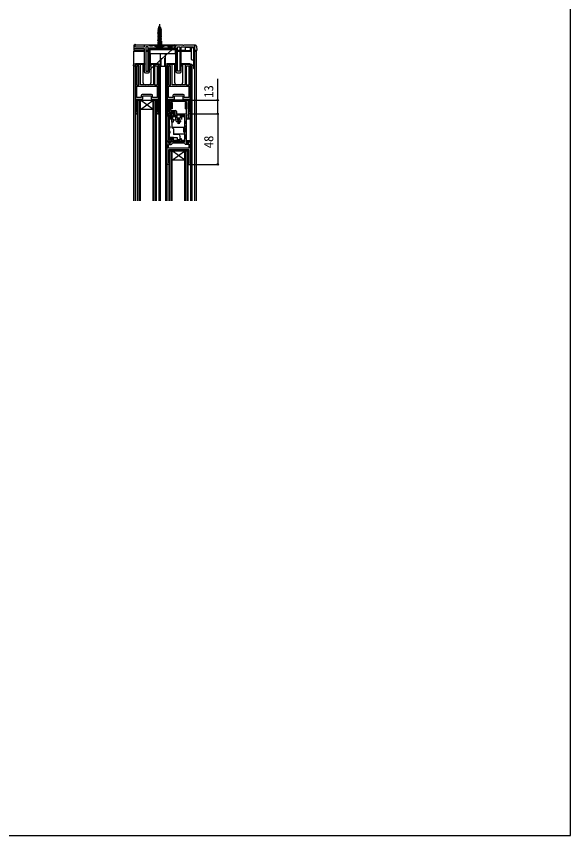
# Model space of a CAD drawing. Units: millimetres, scale not verified. Extents: x -525 to 525, y -782 to 777.
# Drawn here: x 0 to 525, y -782 to -6 of the extents above; entities that cross this region are included whole.
import ezdxf
from ezdxf.enums import TextEntityAlignment as Align

# ---------------------------------------------------------------- set-up
doc = ezdxf.new("R2010")
doc.units = ezdxf.units.MM
doc.header["$LTSCALE"] = 4
for name, color, linetype in [('0-2_YKK_11', 7, 'Continuous'), ('0-3_YKK_12', 2, 'Continuous'), ('0-4_YKK_13', 4, 'Continuous'), ('0-6_YKK_D', 6, 'Continuous'), ('0-7_YKK_ZWAK', 7, 'Continuous')]:
    doc.layers.add(name, color=color, linetype=linetype)
doc.styles.add('ＭＳ ゴシック', font='')
doc.styles.get('ＭＳ ゴシック').set_extended_font_data('MS Gothic')

msp = doc.modelspace()

# ---------------------------------------------------------------- linework, layer by layer
at = {"layer": '0-2_YKK_11'}
for p, q in [((111.181, -34.226), (112.187, -34.226)), ((124.681, -57.726), (151.181, -34.226)), ((151.181, -33.226), (151.181, -34.226)), ((169.181, -54.476), (169.181, -34.226)), ((113.68, -51.226), (116.98, -51.226)), ((130.38, -51.226), (133.68, -51.226)), ((143.68, -51.226), (146.98, -51.226)), ((160.38, -51.226), (163.68, -51.226)), ((122.181, -59.226), (125.181, -59.226)), ((152.181, -59.226), (155.181, -59.226)), ((128.08, -79.826), (119.28, -79.826)), ((145.68, -85.226), (161.68, -85.226)), ((158.08, -79.826), (149.28, -79.826)), ((114.08, -95.866), (114.08, -96.726)), ((133.28, -95.866), (133.28, -96.726)), ((144.08, -95.866), (144.08, -96.726)), ((163.28, -95.866), (163.28, -96.726)), ((151.18, -105.126), (156.18, -105.126)), ((153.68, -102.626), (153.68, -107.626)), ((144.365, -144.54), (145.15, -143.756))]:
    msp.add_line(p, q, dxfattribs=at)
for points in [[(151.181, -33.226), (150.163, -32.924), (149.953, -33.356), (151.181, -34.226), (142.381, -34.226), (142.381, -33.226), (141.681, -33.226), (141.181, -33.726), (140.681, -34.226), (130.681, -34.226), (130.181, -33.726), (129.681, -33.226), (129.481, -33.226), (128.981, -33.726), (128.481, -34.226), (126.681, -34.226), (126.181, -33.726), (125.681, -33.226), (121.181, -33.226), (121.181, -34.926), (112.981, -34.926), (112.683, -34.663), (112.187, -34.226), (112.181, -34.226), (112.871, -32.549), (112.435, -32.318), (111.181, -34.226), (111.181, -36.426), (121.181, -36.426), (121.181, -58.226)], [(126.181, -58.226), (126.181, -35.726), (151.181, -35.726), (151.181, -58.226)], [(168.181, -33.226), (158.639, -33.226), (158.456, -33.346), (157.906, -33.346), (157.722, -33.226), (151.181, -33.226)], [(156.181, -58.226), (156.181, -34.726), (167.681, -34.726), (167.681, -54.476)], [(114.08, -72.126), (133.28, -72.126), (133.28, -82.826), (129.08, -82.826), (129.08, -80.826)], [(118.28, -80.826), (118.28, -82.826), (114.08, -82.826), (114.08, -72.126)], [(144.08, -72.126), (163.28, -72.126), (163.28, -82.826), (159.08, -82.826), (159.08, -80.826)], [(148.28, -80.826), (148.28, -82.826), (144.08, -82.826), (144.08, -72.126)], [(164.68, -123.726), (164.68, -146.226), (163.58, -146.226), (162.68, -145.326), (162.68, -144.726), (163.28, -144.726), (162.294, -144.085), (162.566, -143.666), (163.28, -144.129), (163.28, -132.226), (144.08, -132.226), (144.08, -144.129), (144.794, -143.666), (145.066, -144.085), (144.08, -144.726), (144.68, -144.726), (144.68, -145.326), (143.78, -146.226), (142.68, -146.226), (142.68, -124.426), (144.08, -124.426), (144.08, -125.926), (146.08, -125.926), (146.08, -124.426), (159.58, -124.426), (159.58, -113.726), (159.58, -110.626), (159.58, -99.626), (148.68, -99.626), (148.68, -98.226), (150.28, -98.226), (150.28, -96.426), (146.08, -96.426), (146.08, -99.626), (142.68, -99.626), (142.68, -98.226), (144.68, -98.226), (144.68, -86.226)], [(161.28, -86.626), (146.08, -86.626), (146.08, -95.026), (150.68, -95.026)], [(151.68, -96.026), (151.68, -98.226), (161.28, -98.226), (161.28, -86.626)], [(162.68, -86.226), (162.68, -98.226), (164.68, -98.226), (164.68, -102.526), (163.48, -102.526), (163.48, -99.626), (160.98, -99.626), (160.98, -110.626), (160.98, -113.726), (160.98, -125.726), (163.48, -125.726), (163.48, -123.726), (164.68, -123.726)], [(148.98, -103.926), (150.88, -103.926), (150.88, -101.126), (143.98, -101.126), (143.98, -123.026), (147.78, -123.026), (147.78, -121.626), (148.58, -121.626), (148.58, -123.226), (155.28, -123.226), (155.28, -121.526), (156.08, -121.526), (156.08, -123.226), (159.08, -123.226), (159.08, -124.226), (156.226, -124.226), (156.053, -124.326), (155.88, -124.426), (155.48, -124.426), (155.307, -124.326), (155.134, -124.226), (148.726, -124.226), (148.553, -124.326), (148.38, -124.426), (147.98, -124.426), (147.807, -124.326), (147.634, -124.226), (146.08, -124.226), (146.08, -125.926), (145.08, -125.926), (145.08, -124.226), (142.98, -124.226), (142.98, -100.126), (146.08, -100.126), (146.08, -96.926), (149.68, -96.926), (149.68, -97.826), (147.08, -97.826), (147.08, -100.126), (151.98, -100.126)], [(151.98, -100.126), (151.98, -101.926), (155.38, -101.926), (155.38, -100.126), (159.08, -100.126), (159.08, -101.126), (156.48, -101.126), (156.48, -103.501)], [(163.28, -130.826), (144.08, -130.826), (144.08, -127.326), (146.48, -127.326)], [(147.48, -126.326), (147.98, -125.826), (159.093, -125.826), (159.589, -126.259)], [(160.58, -127.126), (163.28, -127.126), (163.28, -130.826)]]:
    msp.add_lwpolyline(points, dxfattribs=at)
for points in [[(124.681, -57.726), (124.681, -34.726), (122.681, -34.726), (122.681, -57.726)], [(152.681, -57.726), (152.681, -34.726), (154.681, -34.726), (154.681, -57.726)], [(112.68, -50.726), (112.68, -98.226), (113.78, -98.226), (114.68, -97.326), (114.68, -96.726), (114.08, -96.726), (114.733, -96.261), (114.327, -95.69), (114.08, -95.866), (114.08, -84.226), (119.68, -84.226), (119.68, -81.226), (127.68, -81.226), (127.68, -84.226), (133.28, -84.226), (133.28, -95.866), (133.033, -95.69), (132.627, -96.261), (133.28, -96.726), (132.68, -96.726), (132.68, -97.326), (133.58, -98.226), (134.68, -98.226), (134.68, -50.726), (133.68, -50.726), (125.58, -50.726), (125.58, -51.226), (129.88, -51.226), (129.88, -70.726), (127.138, -70.726), (126.955, -70.846), (126.405, -70.846), (126.222, -70.726), (117.48, -70.726), (117.48, -51.226), (121.78, -51.226), (121.78, -50.726), (113.68, -50.726)], [(116.08, -70.926), (116.08, -52.626), (114.08, -52.626), (114.08, -70.926)], [(133.28, -52.626), (133.28, -70.926), (131.28, -70.926), (131.28, -52.626)], [(142.68, -50.726), (142.68, -98.226), (143.78, -98.226), (144.68, -97.326), (144.68, -96.726), (144.08, -96.726), (144.733, -96.261), (144.327, -95.69), (144.08, -95.866), (144.08, -84.226), (149.68, -84.226), (149.68, -81.226), (157.68, -81.226), (157.68, -84.226), (163.28, -84.226), (163.28, -95.866), (163.033, -95.69), (162.627, -96.261), (163.28, -96.726), (162.68, -96.726), (162.68, -97.326), (163.58, -98.226), (164.68, -98.226), (164.68, -50.726), (163.68, -50.726), (155.58, -50.726), (155.58, -51.226), (159.88, -51.226), (159.88, -70.726), (157.138, -70.726), (156.955, -70.846), (156.405, -70.846), (156.222, -70.726), (147.48, -70.726), (147.48, -51.226), (151.78, -51.226), (151.78, -50.726), (143.68, -50.726)], [(146.08, -70.926), (146.08, -52.626), (144.08, -52.626), (144.08, -70.926)], [(163.28, -52.626), (163.28, -70.926), (161.28, -70.926), (161.28, -52.626)], [(143.98, -101.626), (143.98, -121.626), (146.48, -121.626), (146.48, -122.526), (147.38, -122.526), (147.38, -121.626), (148.68, -121.626), (148.68, -120.726), (144.98, -120.726), (144.98, -116.176), (145.68, -116.176), (145.68, -114.976), (144.98, -114.976), (144.98, -111.476), (145.68, -111.476), (145.68, -110.276), (144.98, -110.276), (144.98, -102.626), (148.08, -102.626), (148.08, -101.626)], [(144.08, -144.726), (145.066, -144.085), (144.794, -143.666), (144.08, -144.129)], [(162.294, -144.085), (163.28, -144.726), (163.28, -144.129), (162.566, -143.666)]]:
    msp.add_lwpolyline(points, close=True, dxfattribs=at)
for centre, radius, start, end in [((168.181, -34.226), 1, 0.00001, 89.99999), ((122.181, -58.226), 1, 180.00001, 269.99999), ((125.181, -58.226), 1, 270.00001, 359.99999), ((152.181, -58.226), 1, 180.00001, 269.99999), ((155.181, -58.226), 1, 270.00001, 359.99999), ((168.431, -54.476), 0.75, 179.99999, 0.00001), ((119.28, -80.826), 1, 90.00001, 179.99999), ((128.08, -80.826), 1, 0.00001, 89.99999), ((145.68, -86.226), 1, 90.00001, 179.99999), ((149.28, -80.826), 1, 90.00001, 179.99999), ((158.08, -80.826), 1, 0.00001, 89.99999), ((161.68, -86.226), 1, 0.00001, 89.99999), ((150.68, -96.026), 1, 0.00001, 89.99999), ((146.48, -126.326), 1, 270.00001, 359.99999), ((160.58, -126.126), 1, 187.66223, 269.99999)]:
    msp.add_arc(centre, radius, start, end, dxfattribs=at)
at = {"layer": '0-3_YKK_12'}
for p, q in [((111.181, -51.325), (111.181, -38.726)), ((111.181, -38.726), (121.181, -38.726)), ((122.681, -38.726), (124.681, -38.726)), ((126.181, -38.726), (126.681, -38.726)), ((150.681, -38.726), (151.181, -38.726)), ((152.681, -38.726), (154.681, -38.726)), ((156.181, -38.726), (165.981, -38.726)), ((169.181, -180.719), (169.181, -38.726)), ((169.181, -38.726), (170.681, -38.726)), ((170.681, -180.719), (170.681, -38.726)), ((110.98, -52.726), (112.68, -52.726)), ((111.181, -180.719), (111.181, -52.726)), ((112.581, -52.726), (112.581, -180.719)), ((114.28, -52.726), (115.88, -52.726)), ((119.98, -52.726), (121.181, -52.726)), ((126.181, -52.726), (127.38, -52.726)), ((131.48, -52.726), (133.08, -52.726)), ((134.68, -52.726), (136.781, -52.726)), ((134.78, -51.215), (134.78, -51.226)), ((134.78, -52.726), (134.781, -180.719)), ((136.18, -52.726), (136.181, -180.719)), ((140.581, -52.726), (142.68, -52.726)), ((141.195, -52.726), (141.195, -98.226)), ((142.595, -52.726), (142.594, -98.226)), ((142.595, -51.218), (142.595, -51.226)), ((144.28, -52.726), (145.88, -52.726)), ((149.981, -52.726), (151.181, -52.726)), ((156.181, -52.726), (157.381, -52.726)), ((161.48, -52.726), (163.08, -52.726)), ((164.68, -52.726), (166.195, -52.726)), ((164.78, -52.725), (164.78, -98.226)), ((166.195, -52.726), (166.195, -180.719)), ((166.195, -52.726), (166.195, -180.719)), ((114.681, -85.226), (132.681, -85.226)), ((114.681, -180.719), (114.681, -85.226)), ((115.381, -180.719), (115.381, -85.226)), ((116.981, -180.719), (116.981, -85.226)), ((129.681, -94.226), (117.681, -85.226)), ((117.681, -180.719), (117.681, -85.226)), ((129.681, -180.719), (129.681, -85.226)), ((130.381, -180.719), (130.381, -85.226)), ((131.981, -180.719), (131.981, -85.226)), ((132.681, -180.719), (132.681, -85.226)), ((141.18, -98.226), (141.18, -146.226)), ((144.18, -98.226), (141.18, -98.226)), ((141.48, -98.226), (141.48, -146.226)), ((142.28, -146.226), (142.28, -98.226)), ((166.18, -98.226), (163.18, -98.226)), ((164.88, -110.026), (164.88, -98.226)), ((165.88, -146.226), (165.88, -98.226)), ((166.18, -98.226), (166.18, -146.226)), ((164.88, -146.226), (164.88, -120.526)), ((144.68, -143.741), (144.68, -132.226)), ((144.684, -133.226), (162.684, -133.226)), ((144.684, -180.719), (144.684, -133.226)), ((145.384, -180.719), (145.384, -133.226)), ((146.984, -180.719), (146.984, -133.226)), ((159.684, -142.226), (147.684, -133.226)), ((147.684, -180.719), (147.684, -133.226)), ((159.684, -180.719), (159.684, -133.226)), ((160.384, -180.719), (160.384, -133.226)), ((161.984, -180.719), (161.984, -133.226)), ((162.68, -132.226), (162.68, -143.741)), ((162.684, -180.719), (162.684, -133.226)), ((144.68, -146.226), (141.18, -146.226)), ((141.195, -146.226), (141.195, -180.719)), ((142.595, -146.226), (142.595, -180.719)), ((144.68, -146.226), (144.68, -144.337)), ((162.68, -144.337), (162.68, -146.226)), ((162.68, -146.226), (166.18, -146.226)), ((164.78, -146.226), (164.78, -180.719))]:
    msp.add_line(p, q, dxfattribs=at)
for points in [[(129.681, -94.226), (117.681, -94.226), (129.681, -85.226)], [(159.684, -142.226), (147.684, -142.226), (159.684, -133.226)]]:
    msp.add_lwpolyline(points, dxfattribs=at)
at = {"layer": '0-4_YKK_13'}
for p, q in [((135.681, -13.372), (135.681, -36.506)), ((133.931, -18.719), (137.311, -18.019)), ((137.311, -18.119), (133.931, -18.819)), ((134.264, -17.319), (136.883, -16.619)), ((134.264, -17.419), (136.883, -16.719)), ((134.441, -19.084), (136.801, -18.384)), ((134.774, -17.684), (136.373, -16.984)), ((135.003, -16.934), (136.144, -16.234)), ((136.921, -18.894), (136.921, -19.153)), ((136.921, -19.784), (136.921, -20.553)), ((136.921, -21.184), (136.921, -21.953)), ((136.921, -22.584), (136.921, -23.353)), ((137.431, -19.519), (137.431, -19.419)), ((137.431, -20.919), (137.431, -20.819)), ((137.431, -22.319), (137.431, -22.219)), ((134.281, -31.136), (137.394, -30.6)), ((134.441, -30.284), (136.921, -29.584)), ((134.441, -31.053), (136.921, -30.353)), ((135.558, -31.369), (136.921, -30.984)), ((136.921, -23.984), (136.921, -24.753)), ((136.921, -25.384), (136.921, -26.153)), ((136.921, -26.784), (136.921, -27.553)), ((136.921, -28.184), (136.921, -28.953)), ((137.431, -23.719), (137.431, -23.619)), ((137.431, -25.119), (137.431, -25.019)), ((137.431, -26.519), (137.431, -26.419)), ((137.431, -27.919), (137.431, -27.819)), ((137.431, -29.319), (137.431, -29.219)), ((137.431, -29.425), (137.431, -32.554)), ((111.181, -33.226), (111.181, -38.226)), ((131.681, -33.226), (111.181, -33.226)), ((121.181, -38.226), (111.181, -38.226)), ((124.681, -38.226), (122.681, -38.226)), ((126.681, -38.226), (126.181, -38.226)), ((127.181, -35.926), (126.681, -35.926)), ((126.681, -37.671), (126.681, -37.426)), ((126.681, -40.926), (126.681, -37.671)), ((127.681, -35.726), (127.681, -36.126)), ((127.681, -35.726), (149.681, -35.726)), ((127.681, -36.126), (149.681, -36.126)), ((131.681, -33.226), (132.181, -33.226)), ((134.046, -32.603), (132.181, -34.469)), ((141.881, -33.226), (132.181, -33.226)), ((137.081, -32.369), (134.281, -32.369)), ((139.181, -34.469), (137.315, -32.603)), ((141.881, -33.226), (142.381, -33.226)), ((157.681, -33.226), (142.381, -33.226)), ((144.331, -33.926), (143.831, -34.792)), ((143.831, -34.792), (143.831, -35.726)), ((147.531, -34.792), (143.831, -34.792)), ((144.331, -33.926), (147.031, -33.926)), ((147.531, -34.792), (147.031, -33.926)), ((147.531, -35.726), (147.531, -34.792)), ((149.681, -35.726), (149.681, -36.126)), ((150.181, -35.926), (150.181, -36.126)), ((150.681, -35.926), (150.181, -35.926)), ((150.681, -37.426), (150.681, -35.926)), ((150.681, -37.426), (150.681, -37.671)), ((150.681, -40.926), (150.681, -37.671)), ((151.181, -38.226), (150.681, -38.226)), ((154.681, -38.226), (152.681, -38.226)), ((159.581, -38.226), (156.181, -38.226)), ((169.634, -33.226), (158.681, -33.226)), ((160.181, -38.226), (159.881, -38.226)), ((165.981, -35.226), (160.1, -35.226)), ((160.181, -38.226), (164.981, -38.226)), ((164.981, -38.226), (164.981, -35.526)), ((165.981, -38.226), (164.981, -38.226)), ((166.481, -35.226), (167.681, -35.226)), ((169.181, -33.728), (169.181, -34.226)), ((169.681, -38.226), (169.181, -38.226)), ((170.382, -38.226), (169.681, -38.226)), ((126.681, -40.926), (136.381, -40.926)), ((126.681, -40.926), (126.681, -50.726)), ((136.381, -40.926), (140.981, -40.926)), ((136.381, -45.426), (136.381, -40.926)), ((136.381, -45.426), (136.781, -45.426)), ((136.781, -45.426), (136.781, -53.126)), ((140.581, -45.426), (140.981, -45.426)), ((140.581, -53.126), (140.581, -45.426)), ((140.981, -40.926), (150.681, -40.926)), ((140.981, -40.926), (140.981, -45.426)), ((150.681, -40.926), (150.681, -50.726)), ((110.98, -52.726), (110.98, -51.726)), ((111.48, -52.726), (110.98, -52.726)), ((112.68, -51.226), (111.48, -51.226)), ((111.48, -52.726), (112.08, -52.726)), ((112.68, -52.726), (112.08, -52.726)), ((120.405, -51.226), (113.68, -51.226)), ((120.405, -52.226), (119.98, -52.226)), ((119.98, -68.726), (119.98, -52.226)), ((126.955, -51.226), (133.68, -51.226)), ((127.38, -52.226), (126.955, -52.226)), ((127.38, -52.226), (127.38, -68.726)), ((134.68, -51.226), (135.88, -51.226)), ((135.28, -52.726), (134.68, -52.726)), ((135.28, -52.726), (135.88, -52.726)), ((136.781, -53.126), (140.581, -53.126)), ((140.981, -52.726), (140.981, -51.726)), ((141.481, -52.726), (140.981, -52.726)), ((142.68, -51.226), (141.481, -51.226)), ((141.481, -52.726), (142.081, -52.726)), ((142.68, -52.726), (142.081, -52.726)), ((150.406, -51.226), (143.68, -51.226)), ((150.406, -52.226), (149.981, -52.226)), ((149.981, -68.726), (149.981, -52.226)), ((156.956, -51.226), (163.68, -51.226)), ((157.381, -52.226), (156.956, -52.226)), ((157.381, -52.226), (157.381, -68.726)), ((164.68, -51.226), (165.881, -51.226)), ((165.281, -52.726), (164.68, -52.726)), ((165.281, -52.726), (165.881, -52.726)), ((167.681, -47.226), (166.481, -47.226)), ((125.38, -70.726), (121.98, -70.726)), ((155.381, -70.726), (151.981, -70.726)), ((161.68, -85.226), (145.68, -85.226)), ((144.68, -86.226), (144.68, -97.726)), ((146.38, -87.625), (146.38, -93.625)), ((147.538, -87.625), (146.38, -87.625)), ((147.38, -87.625), (147.38, -93.625)), ((147.538, -87.625), (147.538, -93.625)), ((159.822, -87.625), (159.822, -93.625)), ((161.28, -87.625), (159.822, -87.625)), ((159.98, -87.625), (159.98, -93.625)), ((161.28, -87.625), (161.28, -93.625)), ((162.68, -86.226), (162.68, -97.726)), ((147.538, -93.625), (146.38, -93.625)), ((161.28, -93.625), (159.822, -93.625)), ((163.18, -98.226), (166.18, -98.226)), ((148.63, -103.226), (145.48, -103.226)), ((147.28, -106.226), (147.28, -111.326)), ((148.63, -106.226), (147.28, -106.226)), ((147.307, -106.226), (147.307, -103.226)), ((148.63, -103.226), (148.63, -106.226)), ((160.98, -102.926), (164.18, -102.926)), ((161.28, -104.826), (160.98, -104.826)), ((160.98, -107.726), (160.98, -104.826)), ((160.98, -105.026), (161.28, -105.026)), ((161.28, -107.726), (160.98, -107.726)), ((160.98, -107.726), (160.98, -109.326)), ((160.98, -107.954), (161.28, -107.954)), ((162.944, -102.926), (162.944, -101.026)), ((164.68, -103.426), (164.68, -123.226)), ((147.28, -110.776), (159.58, -110.776)), ((147.78, -111.826), (147.28, -111.326)), ((148.48, -111.826), (147.78, -111.826)), ((148.98, -112.326), (148.48, -111.826)), ((148.98, -112.326), (148.98, -117.426)), ((158.28, -111.526), (158.28, -115.526)), ((159.58, -111.526), (158.28, -111.526)), ((159.58, -115.526), (158.28, -115.526)), ((158.911, -115.526), (158.911, -111.526)), ((159.48, -111.526), (159.48, -115.526)), ((160.98, -109.326), (161.28, -109.326)), ((160.98, -110.776), (160.98, -109.326)), ((161.28, -110.026), (160.98, -110.026)), ((161.28, -111.876), (160.98, -111.876)), ((164.68, -109.326), (164.88, -109.326)), ((164.68, -110.026), (164.877, -110.026)), ((165.18, -110.326), (165.18, -120.226)), ((145.48, -120.726), (152.207, -120.726)), ((148.98, -117.276), (159.58, -117.276)), ((149.28, -117.726), (148.98, -117.426)), ((154.18, -117.726), (149.28, -117.726)), ((152.207, -120.726), (152.207, -123.026)), ((155.28, -123.026), (152.207, -123.026)), ((154.18, -117.726), (155.28, -119.631)), ((155.28, -123.026), (155.28, -119.631)), ((160.98, -116.676), (161.28, -116.676)), ((161.28, -117.026), (160.98, -117.026)), ((160.98, -119.776), (160.98, -117.776)), ((160.98, -117.776), (161.28, -117.776)), ((160.98, -119.776), (161.28, -119.776)), ((160.98, -121.926), (160.98, -119.776)), ((160.98, -121.226), (161.28, -121.226)), ((160.98, -121.926), (161.28, -121.926)), ((161.28, -123.226), (160.98, -123.226)), ((162.944, -123.726), (162.944, -125.526)), ((163.48, -123.726), (163.48, -125.026)), ((164.877, -120.526), (164.68, -120.526)), ((144.68, -132.226), (162.68, -132.226))]:
    msp.add_line(p, q, dxfattribs=at)
for points in [[(134.548, -18.423), (134.774, -17.684), (134.264, -17.419), (134.264, -17.319), (135.003, -16.934), (135.681, -14.719), (136.144, -16.234), (136.883, -16.619), (136.883, -16.719), (136.373, -16.984), (136.633, -17.834), (134.441, -18.453), (133.931, -18.719), (133.931, -18.819), (134.441, -19.084), (134.441, -19.853)], [(134.441, -21.253), (134.441, -20.484), (133.931, -20.219), (133.931, -20.119), (134.441, -19.853), (136.921, -19.153), (137.431, -19.419), (133.931, -20.119)], [(133.931, -20.219), (137.431, -19.519), (136.921, -19.784), (134.441, -20.484)], [(134.441, -22.653), (134.441, -21.884), (133.931, -21.619), (133.931, -21.519), (134.441, -21.253), (136.921, -20.553), (137.431, -20.819), (133.931, -21.519)], [(133.931, -21.619), (137.431, -20.919), (136.921, -21.184), (134.441, -21.884)], [(134.441, -24.053), (134.441, -23.284), (133.931, -23.019), (133.931, -22.919), (134.441, -22.653), (136.921, -21.953), (137.431, -22.219), (133.931, -22.919)], [(133.931, -23.019), (137.431, -22.319), (136.921, -22.584), (134.441, -23.284)], [(135.202, -16.284), (134.692, -16.019), (134.692, -15.919), (135.431, -15.534)], [(136.886, -18.66), (136.801, -18.384), (137.311, -18.119), (137.311, -18.019), (136.633, -17.834)], [(134.441, -25.453), (134.441, -24.684), (133.931, -24.419), (133.931, -24.319), (134.441, -24.053), (136.921, -23.353), (137.431, -23.619), (133.931, -24.319)], [(133.931, -24.419), (137.431, -23.719), (136.921, -23.984), (134.441, -24.684)], [(134.441, -26.853), (134.441, -26.084), (133.931, -25.819), (133.931, -25.719), (134.441, -25.453), (136.921, -24.753), (137.431, -25.019), (133.931, -25.719)], [(133.931, -25.819), (137.431, -25.119), (136.921, -25.384), (134.441, -26.084)], [(134.441, -28.253), (134.441, -27.484), (133.931, -27.219), (133.931, -27.119), (134.441, -26.853), (136.921, -26.153), (137.431, -26.419), (133.931, -27.119)], [(133.931, -27.219), (137.431, -26.519), (136.921, -26.784), (134.441, -27.484)], [(134.441, -28.884), (136.921, -28.184), (137.431, -27.919), (133.931, -28.619), (133.931, -28.519), (137.431, -27.819), (136.921, -27.553), (134.441, -28.253), (133.931, -28.519)], [(133.931, -28.619), (134.441, -28.884), (134.441, -29.653)], [(134.281, -32.037), (134.281, -31.136), (134.441, -31.053), (134.441, -30.284), (133.931, -30.019), (133.931, -29.919), (134.441, -29.653), (136.921, -28.953), (137.431, -29.219), (133.931, -29.919)], [(137.326, -30.773), (137.394, -30.6), (136.921, -30.353), (136.921, -29.584), (137.431, -29.319), (133.931, -30.019)], [(137.081, -32.037), (137.081, -31.461), (136.921, -31.369), (134.741, -31.369), (137.326, -30.773), (136.921, -30.984), (136.921, -31.369)], [(150.681, -37.426), (126.681, -37.426), (126.681, -35.926)], [(127.181, -35.926), (127.181, -36.126), (150.181, -36.126)], [(137.781, -34.719), (136.826, -32.803), (135.681, -32.518), (134.536, -32.803), (133.581, -34.719)], [(159.881, -35.526), (159.881, -38.226), (159.581, -38.226)], [(165.981, -46.726), (165.981, -35.226), (166.481, -35.226)], [(170.632, -34.165), (170.881, -38.226), (170.382, -38.226)], [(136.381, -45.426), (136.281, -45.426), (136.281, -51.426)], [(140.981, -45.426), (141.081, -45.426), (141.081, -51.426)], [(136.38, -51.726), (136.38, -52.726), (135.88, -52.726)], [(166.381, -51.726), (166.381, -52.726), (165.881, -52.726)], [(164.18, -123.726), (161.28, -123.726), (161.28, -102.926)], [(163.48, -102.926), (163.48, -101.026), (162.28, -101.026), (162.28, -102.926)], [(162.98, -125.526), (162.28, -125.526), (162.28, -123.726)]]:
    msp.add_lwpolyline(points, dxfattribs=at)
msp.add_lwpolyline([(139.181, -34.469), (139.181, -34.719), (132.181, -34.719), (132.181, -34.469)], close=True, dxfattribs=at)
msp.add_circle((153.68, -105.126), 1.643, dxfattribs=at)
for centre, radius, start, end in [((136.121, -18.894), 0.8, 359.99998, 16.99998), ((133.481, -32.037), 0.8, 314.99999, 359.99998), ((137.881, -32.037), 0.8, 180, 224.99999), ((160.181, -35.526), 0.3, 90, 180), ((165.281, -35.526), 0.3, 90, 180), ((169.681, -33.728), 0.5, 84.66158, 180), ((169.634, -34.226), 1, 84.66158, 90), ((169.634, -34.226), 1, 3.5, 84.66158), ((111.48, -51.726), 0.5, 90, 180), ((120.405, -51.726), 0.5, 0, 90), ((120.405, -51.726), 0.5, 270, 0), ((126.955, -51.726), 0.5, 90, 180), ((126.955, -51.726), 0.5, 180, 270), ((135.88, -51.726), 0.5, 0, 90), ((141.481, -51.726), 0.5, 90, 180), ((150.406, -51.726), 0.5, 0, 90), ((150.406, -51.726), 0.5, 270, 0), ((156.956, -51.726), 0.5, 90, 180), ((156.956, -51.726), 0.5, 180, 270), ((165.881, -51.726), 0.5, 0, 90), ((166.481, -46.726), 0.5, 180, 270), ((121.98, -68.726), 2, 180, 270), ((125.38, -68.726), 2, 270, 0), ((151.981, -68.726), 2, 180, 270), ((155.381, -68.726), 2, 270, 0), ((145.68, -86.226), 1, 90, 180), ((161.68, -86.226), 1, 0, 90), ((144.18, -97.726), 0.5, 270, 0), ((163.18, -97.726), 0.5, 180, 270), ((145.48, -103.726), 0.5, 90, 180), ((153.68, -105.126), 2, 106.42665, 143.57335), ((153.68, -105.126), 2.15, 113.04057, 136.95943), ((153.68, -105.126), 2.15, 237.20095, 302.79905), ((153.68, -105.126), 2, 234.90037, 305.09963), ((153.68, -105.126), 2, 36.42665, 73.57335), ((153.68, -105.126), 2.15, 43.04057, 66.95943), ((164.18, -103.426), 0.5, 0, 90), ((164.88, -110.326), 0.3, 0, 91.14818), ((145.48, -120.226), 0.5, 180, 270), ((164.18, -123.226), 0.5, 270, 0), ((164.88, -120.226), 0.3, 270, 0), ((162.98, -125.026), 0.5, 270, 0)]:
    msp.add_arc(centre, radius, start, end, dxfattribs=at)
at = {"layer": '0-6_YKK_D'}
for p, q in [((162.68, -85.226), (191.681, -85.226)), ((165.402, -98.227), (191.689, -98.233)), ((167.18, -98.227), (191.681, -98.227)), ((190.689, -98.232), (190.678, -146.232)), ((167.18, -146.227), (191.678, -146.232))]:
    msp.add_line(p, q, dxfattribs=at)
msp.add_lwpolyline([(190.681, -98.227), (190.681, -85.226), (190.681, -64.948)], dxfattribs=at)
for centre in [(190.681, -85.226), (190.681, -98.227), (190.689, -98.232), (190.678, -146.232)]:
    msp.add_circle(centre, 0.637, dxfattribs=at)
at = {"layer": '0-7_YKK_ZWAK'}
msp.add_lwpolyline([(-525, -782.5), (525, -782.5), (525, 747.5)], dxfattribs=at)

# ---------------------------------------------------------------- texts
at = {"layer": '0-6_YKK_D', "style": 'ＭＳ ゴシック'}
for s, rotation, p in [('13', 90, (189.181, -83.017)), ('48', 89.987, (189.182, -130.857))]:
    msp.add_text(s, height=8.798, rotation=rotation, dxfattribs=at).set_placement(p, align=Align.BOTTOM_LEFT)

doc.saveas('drawing.dxf')
